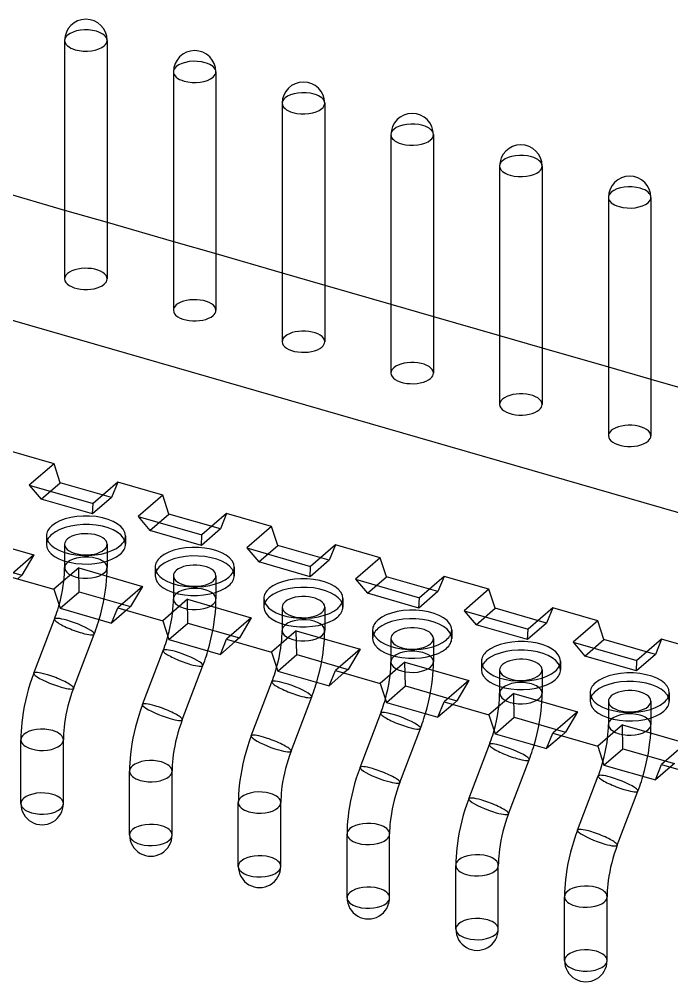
# Model space of a CAD drawing. Header units: millimetres. Extents: x -12.8 to 12.8, y -6.1 to 8.7.
# Drawn here: x -6.72 to -0.12, y -2.59 to 7.14 of the extents above; entities that cross this region are included whole.
import ezdxf

# ---------------------------------------------------------------- set-up
doc = ezdxf.new("R2010")
doc.units = ezdxf.units.MM
doc.layers.add('MAIN-1', color=7, linetype='Continuous')
doc.layers.add('MAIN-2', color=7, linetype='Continuous')

msp = doc.modelspace()

# ---------------------------------------------------------------- linework, layer by layer
at = {"layer": 'MAIN-1'}
for p, q in [((-6.2642, 6.9294), (-6.2642, 4.5175)), ((-5.8342, 6.9294), (-5.8342, 4.5175)), ((-5.1643, 6.6119), (-5.1643, 4.2)), ((-4.7343, 6.6119), (-4.7343, 4.2)), ((-4.0645, 6.2944), (-4.0645, 3.8825)), ((-3.6345, 6.2944), (-3.6345, 3.8825)), ((-2.9646, 5.9769), (-2.9646, 3.565)), ((-2.5346, 5.9769), (-2.5346, 3.565)), ((11.7259, -1.2488), (-12.8259, 5.8387)), ((-1.8648, 5.6594), (-1.8648, 3.2475)), ((-1.4348, 5.6594), (-1.4348, 3.2475)), ((-6.934, 5.4081), (-6.2642, 5.2147)), ((-0.7649, 5.3419), (-0.7649, 2.93)), ((-0.3349, 5.3419), (-0.3349, 2.93)), ((-5.8342, 5.0906), (-5.1643, 4.8972)), ((-4.7343, 4.7731), (-4.0645, 4.5797)), ((-3.6345, 4.4556), (-2.9646, 4.2622)), ((-2.5346, 4.1381), (-1.8648, 3.9447)), ((-1.4348, 3.8206), (-0.7649, 3.6272)), ((-0.3349, 3.5031), (0.3349, 3.3097)), ((-6.8263, 1.5087), (-6.3721, 1.3776)), ((-6.3721, 1.3776), (-6.3091, 1.1862)), ((-6.3423, 1.1474), (-6.3346, 1.1715)), ((-6.3346, 1.1715), (-6.3272, 1.1957)), ((-6.3272, 1.1957), (-6.3202, 1.22)), ((-6.3091, 1.1862), (-5.7895, 1.0362)), ((-5.7895, 1.0362), (-5.7264, 1.1912)), ((-5.7264, 1.1912), (-5.2723, 1.0601)), ((-6.5762, 0.529), (-6.3674, 1.0767)), ((-6.3674, 1.0767), (-6.3587, 1.1)), ((-6.3587, 1.1), (-6.3503, 1.1236)), ((-6.3503, 1.1236), (-6.3423, 1.1474)), ((-5.9229, 1.0473), (-5.9152, 1.0725)), ((-5.6395, 1.1661), (-5.7895, 1.0362)), ((-5.9476, 0.9725), (-5.9391, 0.9973)), ((-5.9391, 0.9973), (-5.9308, 1.0222)), ((-5.9308, 1.0222), (-5.9229, 1.0473)), ((-5.2723, 1.0601), (-5.2092, 0.8687)), ((-6.1744, 0.3758), (-5.9656, 0.9236)), ((-5.9656, 0.9236), (-5.9565, 0.9479)), ((-5.9565, 0.9479), (-5.9476, 0.9725)), ((-5.2347, 0.854), (-5.2274, 0.8782)), ((-5.2274, 0.8782), (-5.2204, 0.9025)), ((-5.2675, 0.7592), (-5.2588, 0.7825)), ((-5.2588, 0.7825), (-5.2505, 0.8061)), ((-5.2505, 0.8061), (-5.2424, 0.8299)), ((-5.2424, 0.8299), (-5.2347, 0.854)), ((-5.2092, 0.8687), (-4.6896, 0.7187)), ((-4.6896, 0.7187), (-4.6266, 0.8737)), ((-4.5396, 0.8486), (-4.6896, 0.7187)), ((-4.6266, 0.8737), (-4.1724, 0.7426)), ((-5.4763, 0.2115), (-5.2675, 0.7592)), ((-4.8392, 0.6798), (-4.831, 0.7047)), ((-4.831, 0.7047), (-4.823, 0.7298)), ((-4.823, 0.7298), (-4.8154, 0.755)), ((-4.1724, 0.7426), (-4.1094, 0.5512)), ((-5.0745, 0.0583), (-4.8657, 0.6061)), ((-4.8657, 0.6061), (-4.8566, 0.6304)), ((-4.8566, 0.6304), (-4.8478, 0.655)), ((-4.8478, 0.655), (-4.8392, 0.6798)), ((-4.1275, 0.5607), (-4.1205, 0.585)), ((-6.5762, 0.529), (-6.5962, 0.4741)), ((-4.159, 0.465), (-4.1506, 0.4886)), ((-4.1506, 0.4886), (-4.1426, 0.5124)), ((-4.1426, 0.5124), (-4.1349, 0.5365)), ((-4.1349, 0.5365), (-4.1275, 0.5607)), ((-4.1094, 0.5512), (-3.5897, 0.4012)), ((-3.5897, 0.4012), (-3.5267, 0.5562)), ((-3.4397, 0.5311), (-3.5897, 0.4012)), ((-3.5267, 0.5562), (-3.0726, 0.4251)), ((-6.6148, 0.4184), (-6.6318, 0.362)), ((-6.5962, 0.4741), (-6.6148, 0.4184)), ((-4.3765, -0.106), (-4.1677, 0.4417)), ((-4.1677, 0.4417), (-4.159, 0.465)), ((-3.7311, 0.3872), (-3.7232, 0.4123)), ((-3.7232, 0.4123), (-3.7155, 0.4375)), ((-3.0726, 0.4251), (-3.0095, 0.2337)), ((-6.6472, 0.3052), (-6.661, 0.2479)), ((-6.6318, 0.362), (-6.6472, 0.3052)), ((-6.1902, 0.3325), (-6.2049, 0.2883)), ((-6.1744, 0.3758), (-6.1902, 0.3325)), ((-3.7659, 0.2886), (-3.7568, 0.3129)), ((-3.7568, 0.3129), (-3.7479, 0.3375)), ((-3.7479, 0.3375), (-3.7394, 0.3623)), ((-3.7394, 0.3623), (-3.7311, 0.3872)), ((-6.661, 0.2479), (-6.6731, 0.1907)), ((-6.2307, 0.1983), (-6.2417, 0.153)), ((-6.2184, 0.2435), (-6.2307, 0.1983)), ((-6.2049, 0.2883), (-6.2184, 0.2435)), ((-5.4763, 0.2115), (-5.4964, 0.1566)), ((-3.9747, -0.2592), (-3.7659, 0.2886)), ((-3.0508, 0.1711), (-3.0427, 0.1949)), ((-3.0427, 0.1949), (-3.035, 0.219)), ((-3.035, 0.219), (-3.0277, 0.2432)), ((-3.0277, 0.2432), (-3.0207, 0.2675)), ((-3.0095, 0.2337), (-2.4899, 0.0837)), ((-2.4899, 0.0837), (-2.4269, 0.2387)), ((-2.3399, 0.2136), (-2.4899, 0.0837)), ((-2.4269, 0.2387), (-1.9727, 0.1076)), ((-6.6835, 0.1336), (-6.692, 0.077)), ((-6.6731, 0.1907), (-6.6835, 0.1336)), ((-6.2512, 0.1078), (-6.2593, 0.0632)), ((-6.2417, 0.153), (-6.2512, 0.1078)), ((-5.5149, 0.1009), (-5.5319, 0.0445)), ((-5.4964, 0.1566), (-5.5149, 0.1009)), ((-3.2766, -0.4235), (-3.0678, 0.1242)), ((-3.0678, 0.1242), (-3.0591, 0.1475)), ((-3.0591, 0.1475), (-3.0508, 0.1711)), ((-2.6233, 0.0948), (-2.6157, 0.12)), ((-1.9727, 0.1076), (-1.9097, -0.0838)), ((-6.6979, 0.029), (-6.7021, -0.0155)), ((-6.692, 0.077), (-6.6979, 0.029)), ((-6.2659, 0.0194), (-6.2704, -0.0173)), ((-6.2593, 0.0632), (-6.2659, 0.0194)), ((-5.5319, 0.0445), (-5.5474, -0.0123)), ((-5.0903, 0.015), (-5.1051, -0.0292)), ((-5.0745, 0.0583), (-5.0903, 0.015)), ((-2.6569, -0.0046), (-2.6481, 0.02)), ((-2.6481, 0.02), (-2.6395, 0.0448)), ((-2.6395, 0.0448), (-2.6313, 0.0697)), ((-2.6313, 0.0697), (-2.6233, 0.0948)), ((-6.7052, -0.0594), (-6.707, -0.1025)), ((-6.7021, -0.0155), (-6.7052, -0.0594)), ((-6.2758, -0.0834), (-6.2772, -0.1147)), ((-6.2736, -0.0509), (-6.2758, -0.0834)), ((-6.2704, -0.0173), (-6.2736, -0.0509)), ((-5.5612, -0.0696), (-5.5733, -0.1268)), ((-5.5474, -0.0123), (-5.5612, -0.0696)), ((-5.1186, -0.074), (-5.1309, -0.1192)), ((-5.1051, -0.0292), (-5.1186, -0.074)), ((-2.8748, -0.5767), (-2.666, -0.0289)), ((-2.666, -0.0289), (-2.6569, -0.0046)), ((-1.9352, -0.0985), (-1.9278, -0.0743)), ((-1.9278, -0.0743), (-1.9208, -0.05)), ((-1.9097, -0.0838), (-1.39, -0.2338)), ((-1.39, -0.2338), (-1.327, -0.0788)), ((-1.327, -0.0788), (-0.8728, -0.2099)), ((-6.707, -0.1025), (-6.7076, -0.1447)), ((-6.7076, -0.7899), (-6.7076, -0.1447)), ((-6.2772, -0.1147), (-6.2776, -0.1447)), ((-6.2776, -0.7899), (-6.2776, -0.1447)), ((-5.5836, -0.1839), (-5.5922, -0.2405)), ((-5.5733, -0.1268), (-5.5836, -0.1839)), ((-5.1418, -0.1645), (-5.1513, -0.2097)), ((-5.1309, -0.1192), (-5.1418, -0.1645)), ((-4.3965, -0.1609), (-4.4151, -0.2166)), ((-4.3765, -0.106), (-4.3965, -0.1609)), ((-2.1768, -0.741), (-1.968, -0.1933)), ((-1.968, -0.1933), (-1.9593, -0.17)), ((-1.9593, -0.17), (-1.9509, -0.1464)), ((-1.9509, -0.1464), (-1.9429, -0.1226)), ((-1.9429, -0.1226), (-1.9352, -0.0985)), ((-1.24, -0.1039), (-1.39, -0.2338)), ((-5.598, -0.2885), (-5.6023, -0.333)), ((-5.5922, -0.2405), (-5.598, -0.2885)), ((-5.1594, -0.2543), (-5.166, -0.2981)), ((-5.1513, -0.2097), (-5.1594, -0.2543)), ((-4.4321, -0.273), (-4.4475, -0.3298)), ((-4.4151, -0.2166), (-4.4321, -0.273)), ((-3.9747, -0.2592), (-3.9905, -0.3025)), ((-1.5482, -0.2975), (-1.5397, -0.2727)), ((-1.5397, -0.2727), (-1.5314, -0.2478)), ((-1.5314, -0.2478), (-1.5235, -0.2227)), ((-1.5235, -0.2227), (-1.5158, -0.1975)), ((-0.8728, -0.2099), (-0.8098, -0.4013)), ((-5.6053, -0.3769), (-5.6071, -0.42)), ((-5.6023, -0.333), (-5.6053, -0.3769)), ((-5.1737, -0.3684), (-5.176, -0.4009)), ((-5.1705, -0.3348), (-5.1737, -0.3684)), ((-5.166, -0.2981), (-5.1705, -0.3348)), ((-4.4613, -0.3871), (-4.4734, -0.4443)), ((-4.4475, -0.3298), (-4.4613, -0.3871)), ((-4.0052, -0.3467), (-4.0187, -0.3915)), ((-3.9905, -0.3025), (-4.0052, -0.3467)), ((-1.775, -0.8942), (-1.5662, -0.3464)), ((-1.5662, -0.3464), (-1.5571, -0.3221)), ((-1.5571, -0.3221), (-1.5482, -0.2975)), ((-0.828, -0.3918), (-0.821, -0.3675)), ((-5.6071, -0.42), (-5.6077, -0.4622)), ((-5.6077, -1.1074), (-5.6077, -0.4622)), ((-5.1773, -0.4322), (-5.1777, -0.4622)), ((-5.1777, -1.1074), (-5.1777, -0.4622)), ((-5.176, -0.4009), (-5.1773, -0.4322)), ((-4.4734, -0.4443), (-4.4838, -0.5014)), ((-4.042, -0.482), (-4.0515, -0.5272)), ((-4.031, -0.4367), (-4.042, -0.482)), ((-4.0187, -0.3915), (-4.031, -0.4367)), ((-3.2967, -0.4784), (-3.3152, -0.5341)), ((-3.2766, -0.4235), (-3.2967, -0.4784)), ((-0.8594, -0.4875), (-0.8511, -0.4639)), ((-0.8511, -0.4639), (-0.843, -0.4401)), ((-0.843, -0.4401), (-0.8353, -0.416)), ((-0.8353, -0.416), (-0.828, -0.3918)), ((-0.8098, -0.4013), (-0.2902, -0.5513)), ((-0.2902, -0.5513), (-0.2272, -0.3963)), ((-0.1402, -0.4214), (-0.2902, -0.5513)), ((-0.2272, -0.3963), (0.227, -0.5274)), ((-4.4923, -0.558), (-4.4982, -0.606)), ((-4.4838, -0.5014), (-4.4923, -0.558)), ((-4.0596, -0.5718), (-4.0662, -0.6156)), ((-4.0515, -0.5272), (-4.0596, -0.5718)), ((-3.3152, -0.5341), (-3.3322, -0.5905)), ((-2.8748, -0.5767), (-2.8906, -0.62)), ((-1.0769, -1.0585), (-0.8681, -0.5108)), ((-0.8681, -0.5108), (-0.8594, -0.4875)), ((-0.4398, -0.5902), (-0.4316, -0.5653)), ((-0.4316, -0.5653), (-0.4236, -0.5402)), ((-0.4236, -0.5402), (-0.416, -0.515)), ((-4.5024, -0.6505), (-4.5055, -0.6944)), ((-4.4982, -0.606), (-4.5024, -0.6505)), ((-4.0707, -0.6523), (-4.0739, -0.6859)), ((-4.0662, -0.6156), (-4.0707, -0.6523)), ((-3.3477, -0.6473), (-3.3615, -0.7046)), ((-3.3322, -0.5905), (-3.3477, -0.6473)), ((-2.9054, -0.6642), (-2.9189, -0.709)), ((-2.8906, -0.62), (-2.9054, -0.6642)), ((-0.6751, -1.2117), (-0.4663, -0.6639)), ((-0.4663, -0.6639), (-0.4572, -0.6396)), ((-0.4572, -0.6396), (-0.4484, -0.615)), ((-0.4484, -0.615), (-0.4398, -0.5902)), ((-4.5073, -0.7375), (-4.5079, -0.7797)), ((-4.5055, -0.6944), (-4.5073, -0.7375)), ((-4.0775, -0.7497), (-4.0779, -0.7797)), ((-4.0761, -0.7184), (-4.0775, -0.7497)), ((-4.0739, -0.6859), (-4.0761, -0.7184)), ((-3.3736, -0.7618), (-3.3839, -0.8189)), ((-3.3615, -0.7046), (-3.3736, -0.7618)), ((-2.9311, -0.7542), (-2.9421, -0.7995)), ((-2.9189, -0.709), (-2.9311, -0.7542)), ((-2.1768, -0.741), (-2.1968, -0.7959)), ((-4.5079, -1.4249), (-4.5079, -0.7797)), ((-4.0779, -1.4249), (-4.0779, -0.7797)), ((-3.3925, -0.8755), (-3.3983, -0.9235)), ((-3.3839, -0.8189), (-3.3925, -0.8755)), ((-2.9516, -0.8447), (-2.9597, -0.8893)), ((-2.9421, -0.7995), (-2.9516, -0.8447)), ((-2.2154, -0.8516), (-2.2324, -0.908)), ((-2.1968, -0.7959), (-2.2154, -0.8516)), ((-3.4026, -0.968), (-3.4056, -1.0119)), ((-3.3983, -0.9235), (-3.4026, -0.968)), ((-2.9708, -0.9698), (-2.974, -1.0034)), ((-2.9663, -0.9331), (-2.9708, -0.9698)), ((-2.9597, -0.8893), (-2.9663, -0.9331)), ((-2.2478, -0.9648), (-2.2616, -1.0221)), ((-2.2324, -0.908), (-2.2478, -0.9648)), ((-1.7908, -0.9375), (-1.8055, -0.9817)), ((-1.775, -0.8942), (-1.7908, -0.9375)), ((-3.4074, -1.055), (-3.408, -1.0972)), ((-3.4056, -1.0119), (-3.4074, -1.055)), ((-2.9776, -1.0672), (-2.978, -1.0972)), ((-2.9763, -1.0359), (-2.9776, -1.0672)), ((-2.974, -1.0034), (-2.9763, -1.0359)), ((-2.2616, -1.0221), (-2.2737, -1.0793)), ((-1.819, -1.0265), (-1.8313, -1.0717)), ((-1.8055, -0.9817), (-1.819, -1.0265)), ((-1.0769, -1.0585), (-1.0969, -1.1134)), ((-3.408, -1.7424), (-3.408, -1.0972)), ((-2.978, -1.7424), (-2.978, -1.0972)), ((-2.2841, -1.1364), (-2.2926, -1.193)), ((-2.2737, -1.0793), (-2.2841, -1.1364)), ((-1.8518, -1.1622), (-1.8599, -1.2068)), ((-1.8422, -1.117), (-1.8518, -1.1622)), ((-1.8313, -1.0717), (-1.8422, -1.117)), ((-1.0969, -1.1134), (-1.1155, -1.1691)), ((-2.2985, -1.241), (-2.3027, -1.2855)), ((-2.2926, -1.193), (-2.2985, -1.241)), ((-1.8665, -1.2506), (-1.871, -1.2873)), ((-1.8599, -1.2068), (-1.8665, -1.2506)), ((-1.1325, -1.2255), (-1.148, -1.2823)), ((-1.1155, -1.1691), (-1.1325, -1.2255)), ((-0.6909, -1.255), (-0.7056, -1.2992)), ((-0.6751, -1.2117), (-0.6909, -1.255)), ((-2.3057, -1.3294), (-2.3076, -1.3725)), ((-2.3027, -1.2855), (-2.3057, -1.3294)), ((-1.8764, -1.3534), (-1.8777, -1.3847)), ((-1.8742, -1.3209), (-1.8764, -1.3534)), ((-1.871, -1.2873), (-1.8742, -1.3209)), ((-1.1618, -1.3396), (-1.1739, -1.3968)), ((-1.148, -1.2823), (-1.1618, -1.3396)), ((-0.7192, -1.344), (-0.7314, -1.3892)), ((-0.7056, -1.2992), (-0.7192, -1.344)), ((-2.3076, -1.3725), (-2.3082, -1.4147)), ((-2.3082, -2.0599), (-2.3082, -1.4147)), ((-1.8777, -1.3847), (-1.8782, -1.4147)), ((-1.8782, -2.0599), (-1.8782, -1.4147)), ((-1.1842, -1.4539), (-1.1928, -1.5105)), ((-1.1739, -1.3968), (-1.1842, -1.4539)), ((-0.7424, -1.4345), (-0.7519, -1.4797)), ((-0.7314, -1.3892), (-0.7424, -1.4345)), ((-1.1928, -1.5105), (-1.1986, -1.5585)), ((-0.76, -1.5243), (-0.7666, -1.5681)), ((-0.7519, -1.4797), (-0.76, -1.5243)), ((-1.2059, -1.6469), (-1.2077, -1.69)), ((-1.2029, -1.603), (-1.2059, -1.6469)), ((-1.1986, -1.5585), (-1.2029, -1.603)), ((-0.7743, -1.6384), (-0.7766, -1.6709)), ((-0.7711, -1.6048), (-0.7743, -1.6384)), ((-0.7666, -1.5681), (-0.7711, -1.6048)), ((-1.2077, -1.69), (-1.2083, -1.7322)), ((-1.2083, -2.3774), (-1.2083, -1.7322)), ((-0.7779, -1.7022), (-0.7783, -1.7322)), ((-0.7783, -2.3774), (-0.7783, -1.7322)), ((-0.7766, -1.6709), (-0.7779, -1.7022))]:
    msp.add_line(p, q, dxfattribs=at)
for centre, start, end in [((-6.0492, 6.9294), 0.00109, 180.00078), ((-4.9493, 6.6119), 0.00109, 180.00078), ((-3.8495, 6.2944), 0.00109, 180.00078), ((-2.7496, 5.9769), 0.0008, 180.00078), ((-1.6498, 5.6594), 0.00109, 180.00078), ((-0.5499, 5.3419), 0.0008, 180.00078), ((-6.4926, -0.7899), 180.00078, 0.0008), ((-5.3927, -1.1074), 180.00078, 0.0008), ((-4.2929, -1.4249), 180.00078, 0.0008), ((-3.193, -1.7424), 180.00078, 0.0008), ((-2.0932, -2.0599), 180.00078, 0.0008), ((-0.9933, -2.3774), 180.00078, 0.0008)]:
    msp.add_arc(centre, 0.215, start, end, dxfattribs=at)
for centre, major_axis, ratio, start_param, end_param in [((-6.0492, 6.9294), (0.215, 0), 0.5, -3.141561, -2.094395), ((-6.0492, 6.9294), (0.215, 0), 0.5, -0.523599, 0.000031), ((-6.0492, 6.9294), (0.215, 0), 0.5, -2.094395, -0.523599), ((-4.9493, 6.6119), (0.215, 0), 0.5, -3.141561, -2.094395), ((-4.9493, 6.6119), (0.215, 0), 0.5, -2.094395, -0.523599), ((-4.9493, 6.6119), (0.215, 0), 0.5, -0.523599, 0.000031), ((-3.8495, 6.2944), (0.215, 0), 0.5, -3.141561, -2.094395), ((-3.8495, 6.2944), (0.215, 0), 0.5, -2.094395, -0.523599), ((-3.8495, 6.2944), (0.215, 0), 0.5, -0.523599, 0.000031), ((-2.7496, 5.9769), (0.215, 0), 0.5, -3.141561, -2.094395), ((-2.7496, 5.9769), (0.215, 0), 0.5, -0.523599, 0.000031), ((-2.7496, 5.9769), (0.215, 0), 0.5, -2.094395, -0.523599), ((-1.6498, 5.6594), (0.215, 0), 0.5, -3.141561, -2.094395), ((-1.6498, 5.6594), (0.215, 0), 0.5, -0.523599, 0.000031), ((-1.6498, 5.6594), (0.215, 0), 0.5, -2.094395, -0.523599), ((-0.5499, 5.3419), (0.215, 0), 0.5, -3.141561, -2.094395), ((-0.5499, 5.3419), (0.215, 0), 0.5, -2.094395, -0.523599), ((-0.5499, 5.3419), (0.215, 0), 0.5, -0.523599, 0.000031), ((-6.0492, 4.5175), (-0.215, 0), 0.5, -0.000039, 2.617994), ((-6.0492, 4.5175), (-0.215, 0), 0.5, 2.617994, 3.141553), ((-4.9493, 4.2), (-0.215, 0), 0.5, -0.000039, 2.617994), ((-4.9493, 4.2), (-0.215, 0), 0.5, 2.617994, 3.141553), ((-3.8495, 3.8825), (-0.215, 0), 0.5, -0.000039, 2.617994), ((-3.8495, 3.8825), (-0.215, 0), 0.5, 2.617994, 3.141553), ((-2.7496, 3.565), (-0.215, 0), 0.5, -0.000039, 2.617994), ((-2.7496, 3.565), (-0.215, 0), 0.5, 2.617994, 3.141553), ((-1.6498, 3.2475), (-0.215, 0), 0.5, -0.000039, 2.617994), ((-1.6498, 3.2475), (-0.215, 0), 0.5, 2.617994, 3.141553), ((-0.5499, 2.93), (-0.215, 0), 0.5, -0.000039, 2.617994), ((-0.5499, 2.93), (-0.215, 0), 0.5, 2.617994, 3.141553), ((-6.1665, 1.0001), (0.2009, -0.0766), 0.170429, 2.025773, 3.141561), ((-6.1665, 1.0001), (0.2009, -0.0766), 0.170429, 0.454977, 2.025773), ((-6.1665, 1.0001), (0.2009, -0.0766), 0.170429, -0.000032, 0.454977), ((-5.0666, 0.6826), (0.2009, -0.0766), 0.170429, 2.025773, 3.141561), ((-5.0666, 0.6826), (0.2009, -0.0766), 0.170429, 0.454977, 2.025773), ((-5.0666, 0.6826), (0.2009, -0.0766), 0.170429, -0.000032, 0.454977), ((-6.3753, 0.4524), (-0.2009, 0.0766), 0.170429, -1.115819, 0.00004), ((-6.3753, 0.4524), (-0.2009, 0.0766), 0.170429, -2.686616, -1.115819), ((-6.3753, 0.4524), (-0.2009, 0.0766), 0.170429, -3.141553, -2.686616), ((-3.9668, 0.3651), (0.2009, -0.0766), 0.170429, 2.025773, 3.141561), ((-3.9668, 0.3651), (0.2009, -0.0766), 0.170429, 0.454977, 2.025773), ((-3.9668, 0.3651), (0.2009, -0.0766), 0.170429, -0.000032, 0.454977), ((-5.2754, 0.1349), (-0.2009, 0.0766), 0.170429, -1.115819, 0.00004), ((-5.2754, 0.1349), (-0.2009, 0.0766), 0.170429, -2.686616, -1.115819), ((-2.8669, 0.0476), (0.2009, -0.0766), 0.170429, 2.025773, 3.141561), ((-2.8669, 0.0476), (0.2009, -0.0766), 0.170429, 0.454977, 2.025773), ((-5.2754, 0.1349), (-0.2009, 0.0766), 0.170429, -3.141553, -2.686616), ((-4.1756, -0.1826), (-0.2009, 0.0766), 0.170429, -1.115819, 0.00004), ((-2.8669, 0.0476), (0.2009, -0.0766), 0.170429, -0.000032, 0.454977), ((-6.4926, -0.1447), (0.215, 0), 0.5, -3.141561, -2.094395), ((-6.4926, -0.1447), (0.215, 0), 0.5, -0.523599, 0.000031), ((-4.1756, -0.1826), (-0.2009, 0.0766), 0.170429, -2.686616, -1.115819), ((-1.7671, -0.2699), (0.2009, -0.0766), 0.170429, 2.025773, 3.141561), ((-6.4926, -0.1447), (0.215, 0), 0.5, -2.094395, -0.523599), ((-4.1756, -0.1826), (-0.2009, 0.0766), 0.170429, -3.141553, -2.686616), ((-1.7671, -0.2699), (0.2009, -0.0766), 0.170429, 0.454977, 2.025773), ((-1.7671, -0.2699), (0.2009, -0.0766), 0.170429, -0.000032, 0.454977), ((-5.3927, -0.4622), (0.215, 0), 0.5, -3.141561, -2.094395), ((-5.3927, -0.4622), (0.215, 0), 0.5, -0.523599, 0.000031), ((-3.0757, -0.5001), (-0.2009, 0.0766), 0.170429, -1.115819, 0.00004), ((-3.0757, -0.5001), (-0.2009, 0.0766), 0.170429, -2.686616, -1.115819), ((-5.3927, -0.4622), (0.215, 0), 0.5, -2.094395, -0.523599), ((-3.0757, -0.5001), (-0.2009, 0.0766), 0.170429, -3.141553, -2.686616), ((-0.6672, -0.5874), (0.2009, -0.0766), 0.170429, 2.025773, 3.141561), ((-0.6672, -0.5874), (0.2009, -0.0766), 0.170429, 0.454977, 2.025773), ((-0.6672, -0.5874), (0.2009, -0.0766), 0.170429, -0.000032, 0.454977), ((-1.9759, -0.8176), (-0.2009, 0.0766), 0.170429, -1.115819, 0.00004), ((-1.9759, -0.8176), (-0.2009, 0.0766), 0.170429, -2.686616, -1.115819), ((-6.4926, -0.7899), (-0.215, 0), 0.5, -0.000039, 1.047198), ((-6.4926, -0.7899), (-0.215, 0), 0.5, 1.047198, 2.617994), ((-6.4926, -0.7899), (-0.215, 0), 0.5, 2.617994, 3.141553), ((-4.2929, -0.7797), (0.215, 0), 0.5, -3.141561, -2.094395), ((-4.2929, -0.7797), (0.215, 0), 0.5, -2.094395, -0.523599), ((-4.2929, -0.7797), (0.215, 0), 0.5, -0.523599, 0.000031), ((-1.9759, -0.8176), (-0.2009, 0.0766), 0.170429, -3.141553, -2.686616), ((-0.876, -1.1351), (-0.2009, 0.0766), 0.170429, -1.115819, 0.00004), ((-0.876, -1.1351), (-0.2009, 0.0766), 0.170429, -2.686616, -1.115819), ((-5.3927, -1.1074), (-0.215, 0), 0.5, -0.000039, 1.047198), ((-5.3927, -1.1074), (-0.215, 0), 0.5, 1.047198, 2.617994), ((-5.3927, -1.1074), (-0.215, 0), 0.5, 2.617994, 3.141553), ((-3.193, -1.0972), (0.215, 0), 0.5, -3.141561, -2.094395), ((-3.193, -1.0972), (0.215, 0), 0.5, -2.094395, -0.523599), ((-3.193, -1.0972), (0.215, 0), 0.5, -0.523599, 0.000031), ((-0.876, -1.1351), (-0.2009, 0.0766), 0.170429, -3.141553, -2.686616), ((-4.2929, -1.4249), (-0.215, 0), 0.5, -0.000039, 1.047198), ((-4.2929, -1.4249), (-0.215, 0), 0.5, 2.617994, 3.141553), ((-2.0932, -1.4147), (0.215, 0), 0.5, -3.141561, -2.094395), ((-2.0932, -1.4147), (0.215, 0), 0.5, -0.523599, 0.000031), ((-4.2929, -1.4249), (-0.215, 0), 0.5, 1.047198, 2.617994), ((-2.0932, -1.4147), (0.215, 0), 0.5, -2.094395, -0.523599), ((-3.193, -1.7424), (-0.215, 0), 0.5, -0.000039, 1.047198), ((-3.193, -1.7424), (-0.215, 0), 0.5, 2.617994, 3.141553), ((-0.9933, -1.7322), (0.215, 0), 0.5, -3.141561, -2.094395), ((-0.9933, -1.7322), (0.215, 0), 0.5, -0.523599, 0.000031), ((-3.193, -1.7424), (-0.215, 0), 0.5, 1.047198, 2.617994), ((-0.9933, -1.7322), (0.215, 0), 0.5, -2.094395, -0.523599), ((-2.0932, -2.0599), (-0.215, 0), 0.5, -0.000039, 1.047198), ((-2.0932, -2.0599), (-0.215, 0), 0.5, 1.047198, 2.617994), ((-2.0932, -2.0599), (-0.215, 0), 0.5, 2.617994, 3.141553), ((-0.9933, -2.3774), (-0.215, 0), 0.5, -0.000039, 1.047198), ((-0.9933, -2.3774), (-0.215, 0), 0.5, 1.047198, 2.617994), ((-0.9933, -2.3774), (-0.215, 0), 0.5, 2.617994, 3.141553)]:
    msp.add_ellipse(centre, major_axis=major_axis, ratio=ratio, start_param=start_param, end_param=end_param, dxfattribs=at)
at = {"layer": 'MAIN-2'}
for p, q in [((-6.2642, 5.2147), (-5.8342, 5.0906)), ((-5.1643, 4.8972), (-4.7343, 4.7731)), ((-4.0645, 4.5797), (-3.6345, 4.4556)), ((-2.9646, 4.2622), (-2.5346, 4.1381)), ((-1.8648, 3.9447), (-1.4348, 3.8206)), ((-0.7649, 3.6272), (-0.3349, 3.5031)), ((-6.372, 2.6477), (-6.8261, 2.7788)), ((-6.372, 2.6477), (-6.622, 2.4312)), ((-6.3089, 2.4563), (-6.372, 2.6477)), ((-6.5012, 2.2898), (-6.3089, 2.4563)), ((-5.7893, 2.3063), (-6.3089, 2.4563)), ((-5.7263, 2.4613), (-5.9763, 2.2448)), ((-5.7263, 2.4613), (-5.7893, 2.3063)), ((-5.2721, 2.3302), (-5.7263, 2.4613)), ((-6.622, 2.4312), (-5.9763, 2.2448)), ((-6.622, 2.4312), (-6.5012, 2.2898)), ((-5.9816, 2.1398), (-6.5012, 2.2898)), ((-5.7893, 2.3063), (-5.9816, 2.1398)), ((-5.9816, 2.1398), (-5.9763, 2.2448)), ((-5.2721, 2.3302), (-5.5221, 2.1137)), ((-5.2091, 2.1388), (-5.2721, 2.3302)), ((-4.6264, 2.1438), (-4.8764, 1.9273)), ((-4.6264, 2.1438), (-4.6895, 1.9888)), ((-4.1723, 2.0127), (-4.6264, 2.1438)), ((-5.5221, 2.1137), (-4.8764, 1.9273)), ((-5.5221, 2.1137), (-5.4013, 1.9723)), ((-5.4013, 1.9723), (-5.2091, 2.1388)), ((-4.6895, 1.9888), (-5.2091, 2.1388)), ((-4.8817, 1.8223), (-5.4013, 1.9723)), ((-4.6895, 1.9888), (-4.8817, 1.8223)), ((-4.1723, 2.0127), (-4.4223, 1.7962)), ((-4.1092, 1.8213), (-4.1723, 2.0127)), ((-7.222, 1.9116), (-6.5763, 1.7252)), ((-6.4492, 1.9195), (-6.4492, 1.8329)), ((-5.6492, 1.9194), (-5.6492, 1.8328)), ((-4.8817, 1.8223), (-4.8764, 1.9273)), ((-6.2642, 1.8329), (-6.2642, 1.5972)), ((-5.8342, 1.8328), (-5.8342, 1.5972)), ((-4.4223, 1.7962), (-3.7766, 1.6098)), ((-4.4223, 1.7962), (-4.3015, 1.6548)), ((-4.3015, 1.6548), (-4.1092, 1.8213)), ((-3.5896, 1.6713), (-4.1092, 1.8213)), ((-3.5266, 1.8263), (-3.7766, 1.6098)), ((-3.5266, 1.8263), (-3.5896, 1.6713)), ((-3.0724, 1.6952), (-3.5266, 1.8263)), ((-7.2167, 1.6702), (-6.697, 1.5202)), ((-6.5763, 1.7252), (-6.8263, 1.5087)), ((-6.5763, 1.7252), (-6.697, 1.5202)), ((-3.5896, 1.6713), (-3.7819, 1.5048)), ((-3.0724, 1.6952), (-3.3224, 1.4787)), ((-3.0094, 1.5038), (-3.0724, 1.6952)), ((-6.1221, 1.5941), (-6.3721, 1.3776)), ((-6.2663, 1.5305), (-6.2647, 1.5647)), ((-6.2647, 1.5647), (-6.2642, 1.5972)), ((-6.1221, 1.5941), (-5.4764, 1.4077)), ((-6.1168, 1.3527), (-6.1221, 1.5941)), ((-5.8348, 1.5536), (-5.8342, 1.5972)), ((-5.3493, 1.602), (-5.3493, 1.5154)), ((-4.5493, 1.6019), (-4.5493, 1.5153)), ((-3.7819, 1.5048), (-4.3015, 1.6548)), ((-3.7819, 1.5048), (-3.7766, 1.6098)), ((-6.697, 1.5202), (-6.7393, 1.4836)), ((-6.2728, 1.458), (-6.2689, 1.4951)), ((-6.2689, 1.4951), (-6.2663, 1.5305)), ((-5.8445, 1.4177), (-5.84, 1.4638)), ((-5.84, 1.4638), (-5.8368, 1.5091)), ((-5.8368, 1.5091), (-5.8348, 1.5536)), ((-5.1643, 1.5154), (-5.1643, 1.2797)), ((-4.7343, 1.5153), (-4.7343, 1.2797)), ((-3.3224, 1.4787), (-2.6767, 1.2923)), ((-3.3224, 1.4787), (-3.2016, 1.3373)), ((-3.2016, 1.3373), (-3.0094, 1.5038)), ((-2.4897, 1.3538), (-3.0094, 1.5038)), ((-2.4267, 1.5088), (-2.6767, 1.2923)), ((-2.4267, 1.5088), (-2.4897, 1.3538)), ((-1.9726, 1.3777), (-2.4267, 1.5088)), ((-6.296, 1.3182), (-6.2864, 1.3669)), ((-6.2864, 1.3669), (-6.2784, 1.4158)), ((-6.2784, 1.4158), (-6.2728, 1.458)), ((-5.8601, 1.308), (-5.8509, 1.3675)), ((-5.8509, 1.3675), (-5.8445, 1.4177)), ((-5.4764, 1.4077), (-5.7264, 1.1912)), ((-5.4764, 1.4077), (-5.5972, 1.2027)), ((-1.9726, 1.3777), (-2.2226, 1.1612)), ((-1.9095, 1.1863), (-1.9726, 1.3777)), ((-6.3202, 1.22), (-6.3073, 1.2691)), ((-6.3091, 1.1862), (-6.1168, 1.3527)), ((-6.3073, 1.2691), (-6.296, 1.3182)), ((-6.1168, 1.3527), (-5.5972, 1.2027)), ((-5.8712, 1.2491), (-5.8601, 1.308)), ((-5.0223, 1.2766), (-5.2723, 1.0601)), ((-5.1648, 1.2472), (-5.1643, 1.2797)), ((-5.0223, 1.2766), (-4.3766, 1.0902)), ((-5.017, 1.0352), (-5.0223, 1.2766)), ((-4.735, 1.2361), (-4.7343, 1.2797)), ((-4.2495, 1.2845), (-4.2495, 1.1979)), ((-3.4495, 1.2844), (-3.4495, 1.1978)), ((-2.682, 1.1873), (-3.2016, 1.3373)), ((-2.4897, 1.3538), (-2.682, 1.1873)), ((-2.682, 1.1873), (-2.6767, 1.2923)), ((-5.8988, 1.131), (-5.8841, 1.19)), ((-5.8841, 1.19), (-5.8712, 1.2491)), ((-5.5972, 1.2027), (-5.6395, 1.1661)), ((-5.1729, 1.1405), (-5.1691, 1.1776)), ((-5.1691, 1.1776), (-5.1664, 1.213)), ((-5.1664, 1.213), (-5.1648, 1.2472)), ((-4.7402, 1.1463), (-4.7369, 1.1916)), ((-4.7369, 1.1916), (-4.735, 1.2361)), ((-4.0645, 1.1979), (-4.0645, 0.9622)), ((-3.6345, 1.1978), (-3.6345, 0.9622)), ((-2.1018, 1.0198), (-1.9095, 1.1863)), ((-1.3899, 1.0363), (-1.9095, 1.1863)), ((-1.3269, 1.1913), (-1.5769, 0.9748)), ((-1.3269, 1.1913), (-1.3899, 1.0363)), ((-0.8727, 1.0602), (-1.3269, 1.1913)), ((-5.9152, 1.0725), (-5.8988, 1.131)), ((-5.1865, 1.0494), (-5.1785, 1.0983)), ((-5.1785, 1.0983), (-5.1729, 1.1405)), ((-4.751, 1.05), (-4.7447, 1.1002)), ((-4.7447, 1.1002), (-4.7402, 1.1463)), ((-4.3766, 1.0902), (-4.6266, 0.8737)), ((-4.3766, 1.0902), (-4.4973, 0.8852)), ((-2.2226, 1.1612), (-1.5769, 0.9748)), ((-2.2226, 1.1612), (-2.1018, 1.0198)), ((-5.2092, 0.8687), (-5.017, 1.0352)), ((-5.2075, 0.9516), (-5.1962, 1.0007)), ((-5.1962, 1.0007), (-5.1865, 1.0494)), ((-5.017, 1.0352), (-4.4973, 0.8852)), ((-4.7713, 0.9316), (-4.7603, 0.9905)), ((-4.7603, 0.9905), (-4.751, 1.05)), ((-1.5822, 0.8698), (-2.1018, 1.0198)), ((-1.3899, 1.0363), (-1.5822, 0.8698)), ((-1.5822, 0.8698), (-1.5769, 0.9748)), ((-0.8727, 1.0602), (-1.1227, 0.8437)), ((-0.8097, 0.8688), (-0.8727, 1.0602)), ((-5.2204, 0.9025), (-5.2075, 0.9516)), ((-4.7842, 0.8725), (-4.7713, 0.9316)), ((-4.4973, 0.8852), (-4.5396, 0.8486)), ((-3.9224, 0.9591), (-4.1724, 0.7426)), ((-4.0692, 0.8601), (-4.0666, 0.8955)), ((-4.0666, 0.8955), (-4.065, 0.9297)), ((-4.065, 0.9297), (-4.0645, 0.9622)), ((-3.9224, 0.9591), (-3.2767, 0.7727)), ((-3.9171, 0.7177), (-3.9224, 0.9591)), ((-3.6371, 0.8741), (-3.6351, 0.9186)), ((-3.6351, 0.9186), (-3.6345, 0.9622)), ((-3.1496, 0.967), (-3.1496, 0.8804)), ((-2.9646, 0.8804), (-2.9646, 0.6447)), ((-2.5346, 0.8803), (-2.5346, 0.6447)), ((-2.3496, 0.9669), (-2.3496, 0.8803)), ((-4.8154, 0.755), (-4.799, 0.8135)), ((-4.799, 0.8135), (-4.7842, 0.8725)), ((-4.0867, 0.7319), (-4.0787, 0.7808)), ((-4.0787, 0.7808), (-4.073, 0.823)), ((-4.073, 0.823), (-4.0692, 0.8601)), ((-3.6512, 0.7325), (-3.6448, 0.7827)), ((-3.6448, 0.7827), (-3.6403, 0.8288)), ((-3.6403, 0.8288), (-3.6371, 0.8741)), ((-1.1227, 0.8437), (-0.477, 0.6573)), ((-1.1227, 0.8437), (-1.0019, 0.7023)), ((-1.0019, 0.7023), (-0.8097, 0.8688)), ((-0.29, 0.7188), (-0.8097, 0.8688)), ((-0.227, 0.8738), (-0.477, 0.6573)), ((-0.227, 0.8738), (-0.29, 0.7188)), ((0.2272, 0.7427), (-0.227, 0.8738)), ((-4.1094, 0.5512), (-3.9171, 0.7177)), ((-4.1076, 0.6341), (-4.0963, 0.6832)), ((-4.0963, 0.6832), (-4.0867, 0.7319)), ((-3.9171, 0.7177), (-3.3975, 0.5677)), ((-3.6604, 0.673), (-3.6512, 0.7325)), ((-3.2767, 0.7727), (-3.5267, 0.5562)), ((-3.2767, 0.7727), (-3.3975, 0.5677)), ((-0.4823, 0.5523), (-1.0019, 0.7023)), ((-0.29, 0.7188), (-0.4823, 0.5523)), ((-4.1205, 0.585), (-4.1076, 0.6341)), ((-3.6844, 0.555), (-3.6715, 0.6141)), ((-3.6715, 0.6141), (-3.6604, 0.673)), ((-2.8226, 0.6416), (-3.0726, 0.4251)), ((-2.9667, 0.578), (-2.9651, 0.6122)), ((-2.9651, 0.6122), (-2.9646, 0.6447)), ((-2.8226, 0.6416), (-2.1769, 0.4552)), ((-2.8172, 0.4002), (-2.8226, 0.6416)), ((-2.5372, 0.5566), (-2.5353, 0.6011)), ((-2.5353, 0.6011), (-2.5346, 0.6447)), ((-2.0498, 0.6495), (-2.0498, 0.5629)), ((-1.2498, 0.6494), (-1.2498, 0.5628)), ((-0.4823, 0.5523), (-0.477, 0.6573)), ((-3.7155, 0.4375), (-3.6991, 0.496)), ((-3.6991, 0.496), (-3.6844, 0.555)), ((-3.3975, 0.5677), (-3.4397, 0.5311)), ((-2.9788, 0.4633), (-2.9732, 0.5055)), ((-2.9732, 0.5055), (-2.9694, 0.5426)), ((-2.9694, 0.5426), (-2.9667, 0.578)), ((-2.545, 0.4652), (-2.5405, 0.5113)), ((-2.5405, 0.5113), (-2.5372, 0.5566)), ((-1.8648, 0.5629), (-1.8648, 0.3272)), ((-1.4348, 0.5628), (-1.4348, 0.3272)), ((-3.0095, 0.2337), (-2.8172, 0.4002)), ((-2.9965, 0.3657), (-2.9868, 0.4144)), ((-2.9868, 0.4144), (-2.9788, 0.4633)), ((-2.8172, 0.4002), (-2.2976, 0.2502)), ((-2.5606, 0.3555), (-2.5513, 0.415)), ((-2.5513, 0.415), (-2.545, 0.4652)), ((-2.1769, 0.4552), (-2.4269, 0.2387)), ((-2.1769, 0.4552), (-2.2976, 0.2502)), ((-3.0207, 0.2675), (-3.0078, 0.3166)), ((-3.0078, 0.3166), (-2.9965, 0.3657)), ((-2.5845, 0.2375), (-2.5716, 0.2966)), ((-2.5716, 0.2966), (-2.5606, 0.3555)), ((-1.7227, 0.3241), (-1.9727, 0.1076)), ((-1.8669, 0.2605), (-1.8653, 0.2947)), ((-1.8653, 0.2947), (-1.8648, 0.3272)), ((-1.7227, 0.3241), (-1.077, 0.1377)), ((-1.7174, 0.0827), (-1.7227, 0.3241)), ((-1.4354, 0.2836), (-1.4348, 0.3272)), ((-0.9499, 0.332), (-0.9499, 0.2454)), ((-0.1499, 0.3319), (-0.1499, 0.2453)), ((-2.5993, 0.1785), (-2.5845, 0.2375)), ((-2.2976, 0.2502), (-2.3399, 0.2136)), ((-1.8733, 0.188), (-1.8695, 0.2251)), ((-1.8695, 0.2251), (-1.8669, 0.2605)), ((-1.4406, 0.1938), (-1.4374, 0.2391)), ((-1.4374, 0.2391), (-1.4354, 0.2836)), ((-0.7649, 0.2454), (-0.7649, 0.0097)), ((-0.3349, 0.2453), (-0.3349, 0.0097)), ((-2.6157, 0.12), (-2.5993, 0.1785)), ((-1.887, 0.0969), (-1.8789, 0.1458)), ((-1.8789, 0.1458), (-1.8733, 0.188)), ((-1.4607, 0.038), (-1.4515, 0.0975)), ((-1.4515, 0.0975), (-1.4451, 0.1477)), ((-1.4451, 0.1477), (-1.4406, 0.1938)), ((-1.077, 0.1377), (-1.327, -0.0788)), ((-1.077, 0.1377), (-1.1978, -0.0673)), ((-1.9097, -0.0838), (-1.7174, 0.0827)), ((-1.9079, -0.0009), (-1.8966, 0.0482)), ((-1.8966, 0.0482), (-1.887, 0.0969)), ((-1.7174, 0.0827), (-1.1978, -0.0673)), ((-1.4718, -0.0209), (-1.4607, 0.038)), ((-0.6228, 0.0066), (-0.8728, -0.2099)), ((-0.7654, -0.0228), (-0.7649, 0.0097)), ((-0.6228, 0.0066), (0.0228, -0.1798)), ((-0.6175, -0.2348), (-0.6228, 0.0066)), ((-0.3356, -0.0339), (-0.3349, 0.0097)), ((-1.9208, -0.05), (-1.9079, -0.0009)), ((-1.4994, -0.139), (-1.4847, -0.08)), ((-1.4847, -0.08), (-1.4718, -0.0209)), ((-1.1978, -0.0673), (-1.24, -0.1039)), ((-0.7735, -0.1295), (-0.7697, -0.0924)), ((-0.7697, -0.0924), (-0.767, -0.057)), ((-0.767, -0.057), (-0.7654, -0.0228)), ((-0.3408, -0.1237), (-0.3375, -0.0784)), ((-0.3375, -0.0784), (-0.3356, -0.0339)), ((-1.5158, -0.1975), (-1.4994, -0.139)), ((-0.7871, -0.2206), (-0.7791, -0.1717)), ((-0.7791, -0.1717), (-0.7735, -0.1295)), ((-0.3516, -0.22), (-0.3453, -0.1698)), ((-0.3453, -0.1698), (-0.3408, -0.1237)), ((0.0228, -0.1798), (-0.2272, -0.3963)), ((-0.8098, -0.4013), (-0.6175, -0.2348)), ((-0.8081, -0.3184), (-0.7968, -0.2693)), ((-0.7968, -0.2693), (-0.7871, -0.2206)), ((-0.6175, -0.2348), (-0.0979, -0.3848)), ((-0.3719, -0.3384), (-0.3609, -0.2795)), ((-0.3609, -0.2795), (-0.3516, -0.22)), ((-0.821, -0.3675), (-0.8081, -0.3184)), ((-0.3848, -0.3975), (-0.3719, -0.3384)), ((-0.0979, -0.3848), (-0.1402, -0.4214)), ((-0.416, -0.515), (-0.3996, -0.4565)), ((-0.3996, -0.4565), (-0.3848, -0.3975))]:
    msp.add_line(p, q, dxfattribs=at)
for centre, major_axis, ratio, start_param, end_param in [((-6.0492, 6.9294), (0.215, 0), 0.5, 1.047198, 2.617994), ((-6.0492, 6.9294), (0.215, 0), 0.5, 0.000031, 1.047198), ((-6.0492, 6.9294), (0.215, 0), 0.5, 2.617994, 3.141624), ((-4.9493, 6.6119), (0.215, 0), 0.5, 1.047198, 2.617994), ((-4.9493, 6.6119), (0.215, 0), 0.5, 2.617994, 3.141624), ((-4.9493, 6.6119), (0.215, 0), 0.5, 0.000031, 1.047198), ((-3.8495, 6.2944), (0.215, 0), 0.5, 2.617994, 3.141624), ((-3.8495, 6.2944), (0.215, 0), 0.5, 1.047198, 2.617994), ((-3.8495, 6.2944), (0.215, 0), 0.5, 0.000031, 1.047198), ((-2.7496, 5.9769), (0.215, 0), 0.5, 1.047198, 2.617994), ((-2.7496, 5.9769), (0.215, 0), 0.5, 0.000031, 1.047198), ((-2.7496, 5.9769), (0.215, 0), 0.5, 2.617994, 3.141624), ((-1.6498, 5.6594), (0.215, 0), 0.5, 1.047198, 2.617994), ((-1.6498, 5.6594), (0.215, 0), 0.5, 0.000031, 1.047198), ((-1.6498, 5.6594), (0.215, 0), 0.5, 2.617994, 3.141624), ((-0.5499, 5.3419), (0.215, 0), 0.5, 1.047198, 2.617994), ((-0.5499, 5.3419), (0.215, 0), 0.5, 2.617994, 3.141624), ((-0.5499, 5.3419), (0.215, 0), 0.5, 0.000031, 1.047198), ((-6.0492, 4.5175), (-0.215, 0), 0.5, 3.141553, 5.759587), ((-6.0492, 4.5175), (-0.215, 0), 0.5, -0.523599, -0.000039), ((-4.9493, 4.2), (-0.215, 0), 0.5, 3.141553, 5.759587), ((-4.9493, 4.2), (-0.215, 0), 0.5, -0.523599, -0.000039), ((-3.8495, 3.8825), (-0.215, 0), 0.5, 3.141553, 5.759587), ((-3.8495, 3.8825), (-0.215, 0), 0.5, -0.523599, -0.000039), ((-2.7496, 3.565), (-0.215, 0), 0.5, -0.523599, -0.000039), ((-2.7496, 3.565), (-0.215, 0), 0.5, 3.141553, 5.759587), ((-1.6498, 3.2475), (-0.215, 0), 0.5, 3.141553, 5.759587), ((-1.6498, 3.2475), (-0.215, 0), 0.5, -0.523599, -0.000039), ((-0.5499, 2.93), (-0.215, 0), 0.5, 3.141553, 5.759587), ((-0.5499, 2.93), (-0.215, 0), 0.5, -0.523599, -0.000039), ((-6.0492, 1.9195), (0.4, 0), 0.5, -0.000039, 2.617994), ((-6.0492, 1.8329), (0.4, 0), 0.5, -0.000039, 2.617994), ((-6.0492, 1.9195), (0.4, 0), 0.5, 2.617994, 3.141553), ((-6.0492, 1.8329), (0.215, 0), 0.5, -0.000039, 2.617994), ((-6.0492, 1.8329), (0.4, 0), 0.5, 2.617994, 3.141553), ((-6.0492, 1.9195), (0.4, 0), 0.5, 3.141553, 5.759587), ((-6.0492, 1.8329), (0.215, 0), 0.5, 2.617994, 3.141553), ((-6.0492, 1.9195), (0.4, 0), 0.5, -0.523599, -0.000039), ((-6.0492, 1.8329), (0.4, 0), 0.5, 3.141553, 5.759587), ((-6.0492, 1.8329), (0.215, 0), 0.5, 3.141553, 5.759587), ((-6.0492, 1.8329), (0.215, 0), 0.5, -0.523599, -0.000039), ((-6.0492, 1.8329), (0.4, 0), 0.5, -0.523599, -0.000039), ((-4.9493, 1.602), (0.4, 0), 0.5, -0.000039, 2.617994), ((-6.0492, 1.5972), (0.215, 0), 0.5, 1.047198, 2.617994), ((-6.0492, 1.5972), (0.215, 0), 0.5, -0.523599, 1.047198), ((-4.9493, 1.602), (0.4, 0), 0.5, 2.617994, 3.141553), ((-4.9493, 1.5154), (0.4, 0), 0.5, -0.000039, 2.617994), ((-6.0492, 1.5972), (0.215, 0), 0.5, 2.617994, 4.18879), ((-4.9493, 1.5154), (0.4, 0), 0.5, 2.617994, 3.141553), ((-4.9493, 1.602), (0.4, 0), 0.5, 3.141553, 5.759587), ((-4.9493, 1.5154), (0.215, 0), 0.5, 2.617994, 3.141553), ((-4.9493, 1.5154), (0.215, 0), 0.5, -0.000039, 2.617994), ((-4.9493, 1.602), (0.4, 0), 0.5, -0.523599, -0.000039), ((-6.0492, 1.5972), (0.215, 0), 0.5, -2.094395, -0.523599), ((-4.9493, 1.5154), (0.4, 0), 0.5, 3.141553, 5.759587), ((-4.9493, 1.5154), (0.215, 0), 0.5, 3.141553, 5.759587), ((-4.9493, 1.5154), (0.215, 0), 0.5, -0.523599, -0.000039), ((-4.9493, 1.5154), (0.4, 0), 0.5, -0.523599, -0.000039), ((-3.8495, 1.2845), (0.4, 0), 0.5, -0.000039, 2.617994), ((-4.9493, 1.2797), (0.215, 0), 0.5, 1.047198, 2.617994), ((-4.9493, 1.2797), (0.215, 0), 0.5, -0.523599, 1.047198), ((-3.8495, 1.2845), (0.4, 0), 0.5, 2.617994, 3.141553), ((-3.8495, 1.1979), (0.4, 0), 0.5, -0.000039, 2.617994), ((-4.9493, 1.2797), (0.215, 0), 0.5, 2.617994, 4.18879), ((-3.8495, 1.1979), (0.4, 0), 0.5, 2.617994, 3.141553), ((-3.8495, 1.2845), (0.4, 0), 0.5, 3.141553, 5.759587), ((-3.8495, 1.1979), (0.215, 0), 0.5, -0.000039, 2.617994), ((-3.8495, 1.2845), (0.4, 0), 0.5, -0.523599, -0.000039), ((-4.9493, 1.2797), (0.215, 0), 0.5, -2.094395, -0.523599), ((-3.8495, 1.1979), (0.4, 0), 0.5, 3.141553, 5.759587), ((-3.8495, 1.1979), (0.215, 0), 0.5, 2.617994, 3.141553), ((-3.8495, 1.1979), (0.215, 0), 0.5, 3.141553, 5.759587), ((-3.8495, 1.1979), (0.215, 0), 0.5, -0.523599, -0.000039), ((-3.8495, 1.1979), (0.4, 0), 0.5, -0.523599, -0.000039), ((-2.7496, 0.967), (0.4, 0), 0.5, -0.000039, 2.617994), ((-6.1665, 1.0001), (0.2009, -0.0766), 0.170429, 3.141561, 3.59657), ((-3.8495, 0.9622), (0.215, 0), 0.5, 1.047198, 2.617994), ((-2.7496, 0.8804), (0.4, 0), 0.5, -0.000039, 2.617994), ((-6.1665, 1.0001), (0.2009, -0.0766), 0.170429, -2.686616, -1.115819), ((-3.8495, 0.9622), (0.215, 0), 0.5, 2.617994, 4.18879), ((-3.8495, 0.9622), (0.215, 0), 0.5, -0.523599, 1.047198), ((-2.7496, 0.967), (0.4, 0), 0.5, 2.617994, 3.141553), ((-2.7496, 0.8804), (0.4, 0), 0.5, 2.617994, 3.141553), ((-2.7496, 0.8804), (0.215, 0), 0.5, -0.000039, 2.617994), ((-6.1665, 1.0001), (0.2009, -0.0766), 0.170429, -1.115819, -0.000032), ((-3.8495, 0.9622), (0.215, 0), 0.5, -2.094395, -0.523599), ((-2.7496, 0.967), (0.4, 0), 0.5, 3.141553, 5.759587), ((-2.7496, 0.8804), (0.4, 0), 0.5, 3.141553, 5.759587), ((-2.7496, 0.8804), (0.215, 0), 0.5, 2.617994, 3.141553), ((-2.7496, 0.8804), (0.215, 0), 0.5, 3.141553, 5.759587), ((-2.7496, 0.8804), (0.215, 0), 0.5, -0.523599, -0.000039), ((-2.7496, 0.967), (0.4, 0), 0.5, -0.523599, -0.000039), ((-2.7496, 0.8804), (0.4, 0), 0.5, -0.523599, -0.000039), ((-1.6498, 0.6495), (0.4, 0), 0.5, -0.000039, 2.617994), ((-1.6498, 0.5629), (0.4, 0), 0.5, -0.000039, 2.617994), ((-5.0666, 0.6826), (0.2009, -0.0766), 0.170429, 3.141561, 3.59657), ((-5.0666, 0.6826), (0.2009, -0.0766), 0.170429, -2.686616, -1.115819), ((-2.7496, 0.6447), (0.215, 0), 0.5, 2.617994, 4.18879), ((-2.7496, 0.6447), (0.215, 0), 0.5, 1.047198, 2.617994), ((-2.7496, 0.6447), (0.215, 0), 0.5, -0.523599, 1.047198), ((-1.6498, 0.6495), (0.4, 0), 0.5, 2.617994, 3.141553), ((-5.0666, 0.6826), (0.2009, -0.0766), 0.170429, -1.115819, -0.000032), ((-2.7496, 0.6447), (0.215, 0), 0.5, -2.094395, -0.523599), ((-1.6498, 0.5629), (0.4, 0), 0.5, 2.617994, 3.141553), ((-1.6498, 0.6495), (0.4, 0), 0.5, 3.141553, 5.759587), ((-1.6498, 0.5629), (0.215, 0), 0.5, 2.617994, 3.141553), ((-1.6498, 0.5629), (0.215, 0), 0.5, -0.000039, 2.617994), ((-1.6498, 0.6495), (0.4, 0), 0.5, -0.523599, -0.000039), ((-6.3753, 0.4524), (-0.2009, 0.0766), 0.170429, 0.00004, 0.454977), ((-6.3753, 0.4524), (-0.2009, 0.0766), 0.170429, 0.454977, 2.025773), ((-1.6498, 0.5629), (0.4, 0), 0.5, 3.141553, 5.759587), ((-1.6498, 0.5629), (0.215, 0), 0.5, 3.141553, 5.759587), ((-1.6498, 0.5629), (0.215, 0), 0.5, -0.523599, -0.000039), ((-1.6498, 0.5629), (0.4, 0), 0.5, -0.523599, -0.000039), ((-0.5499, 0.332), (0.4, 0), 0.5, -0.000039, 2.617994), ((-3.9668, 0.3651), (0.2009, -0.0766), 0.170429, 3.141561, 3.59657), ((-3.9668, 0.3651), (0.2009, -0.0766), 0.170429, -2.686616, -1.115819), ((-1.6498, 0.3272), (0.215, 0), 0.5, 1.047198, 2.617994), ((-1.6498, 0.3272), (0.215, 0), 0.5, -0.523599, 1.047198), ((-0.5499, 0.332), (0.4, 0), 0.5, 2.617994, 3.141553), ((-0.5499, 0.2454), (0.4, 0), 0.5, -0.000039, 2.617994), ((-6.3753, 0.4524), (-0.2009, 0.0766), 0.170429, 2.025773, 3.141632), ((-3.9668, 0.3651), (0.2009, -0.0766), 0.170429, -1.115819, -0.000032), ((-1.6498, 0.3272), (0.215, 0), 0.5, 2.617994, 4.18879), ((-0.5499, 0.2454), (0.4, 0), 0.5, 2.617994, 3.141553), ((-0.5499, 0.332), (0.4, 0), 0.5, 3.141553, 5.759587), ((-0.5499, 0.2454), (0.215, 0), 0.5, 2.617994, 3.141553), ((-0.5499, 0.2454), (0.215, 0), 0.5, -0.000039, 2.617994), ((-0.5499, 0.332), (0.4, 0), 0.5, -0.523599, -0.000039), ((-5.2754, 0.1349), (-0.2009, 0.0766), 0.170429, 0.00004, 0.454977), ((-1.6498, 0.3272), (0.215, 0), 0.5, -2.094395, -0.523599), ((-0.5499, 0.2454), (0.4, 0), 0.5, 3.141553, 5.759587), ((-0.5499, 0.2454), (0.215, 0), 0.5, 3.141553, 5.759587), ((-0.5499, 0.2454), (0.215, 0), 0.5, -0.523599, -0.000039), ((-0.5499, 0.2454), (0.4, 0), 0.5, -0.523599, -0.000039), ((-5.2754, 0.1349), (-0.2009, 0.0766), 0.170429, 0.454977, 2.025773), ((-2.8669, 0.0476), (0.2009, -0.0766), 0.170429, 3.141561, 3.59657), ((-2.8669, 0.0476), (0.2009, -0.0766), 0.170429, -2.686616, -1.115819), ((-0.5499, 0.0097), (0.215, 0), 0.5, 1.047198, 2.617994), ((-0.5499, 0.0097), (0.215, 0), 0.5, -0.523599, 1.047198), ((-5.2754, 0.1349), (-0.2009, 0.0766), 0.170429, 2.025773, 3.141632), ((-0.5499, 0.0097), (0.215, 0), 0.5, 2.617994, 4.18879), ((-6.4926, -0.1447), (0.215, 0), 0.5, 2.617994, 3.141624), ((-6.4926, -0.1447), (0.215, 0), 0.5, 1.047198, 2.617994), ((-6.4926, -0.1447), (0.215, 0), 0.5, 0.000031, 1.047198), ((-2.8669, 0.0476), (0.2009, -0.0766), 0.170429, -1.115819, -0.000032), ((-0.5499, 0.0097), (0.215, 0), 0.5, -2.094395, -0.523599), ((-4.1756, -0.1826), (-0.2009, 0.0766), 0.170429, 0.00004, 0.454977), ((-4.1756, -0.1826), (-0.2009, 0.0766), 0.170429, 0.454977, 2.025773), ((-1.7671, -0.2699), (0.2009, -0.0766), 0.170429, 3.141561, 3.59657), ((-4.1756, -0.1826), (-0.2009, 0.0766), 0.170429, 2.025773, 3.141632), ((-1.7671, -0.2699), (0.2009, -0.0766), 0.170429, -2.686616, -1.115819), ((-5.3927, -0.4622), (0.215, 0), 0.5, 1.047198, 2.617994), ((-5.3927, -0.4622), (0.215, 0), 0.5, 0.000031, 1.047198), ((-1.7671, -0.2699), (0.2009, -0.0766), 0.170429, -1.115819, -0.000032), ((-5.3927, -0.4622), (0.215, 0), 0.5, 2.617994, 3.141624), ((-3.0757, -0.5001), (-0.2009, 0.0766), 0.170429, 0.00004, 0.454977), ((-3.0757, -0.5001), (-0.2009, 0.0766), 0.170429, 0.454977, 2.025773), ((-3.0757, -0.5001), (-0.2009, 0.0766), 0.170429, 2.025773, 3.141632), ((-0.6672, -0.5874), (0.2009, -0.0766), 0.170429, 3.141561, 3.59657), ((-0.6672, -0.5874), (0.2009, -0.0766), 0.170429, -2.686616, -1.115819), ((-6.4926, -0.7899), (-0.215, 0), 0.5, -2.094395, -0.523599), ((-4.2929, -0.7797), (0.215, 0), 0.5, 1.047198, 2.617994), ((-0.6672, -0.5874), (0.2009, -0.0766), 0.170429, -1.115819, -0.000032), ((-6.4926, -0.7899), (-0.215, 0), 0.5, -0.523599, -0.000039), ((-6.4926, -0.7899), (-0.215, 0), 0.5, 3.141553, 4.18879), ((-4.2929, -0.7797), (0.215, 0), 0.5, 2.617994, 3.141624), ((-4.2929, -0.7797), (0.215, 0), 0.5, 0.000031, 1.047198), ((-1.9759, -0.8176), (-0.2009, 0.0766), 0.170429, 0.00004, 0.454977), ((-1.9759, -0.8176), (-0.2009, 0.0766), 0.170429, 0.454977, 2.025773), ((-1.9759, -0.8176), (-0.2009, 0.0766), 0.170429, 2.025773, 3.141632), ((-5.3927, -1.1074), (-0.215, 0), 0.5, -0.523599, -0.000039), ((-5.3927, -1.1074), (-0.215, 0), 0.5, -2.094395, -0.523599), ((-5.3927, -1.1074), (-0.215, 0), 0.5, 3.141553, 4.18879), ((-3.193, -1.0972), (0.215, 0), 0.5, 2.617994, 3.141624), ((-3.193, -1.0972), (0.215, 0), 0.5, 1.047198, 2.617994), ((-3.193, -1.0972), (0.215, 0), 0.5, 0.000031, 1.047198), ((-0.876, -1.1351), (-0.2009, 0.0766), 0.170429, 0.00004, 0.454977), ((-0.876, -1.1351), (-0.2009, 0.0766), 0.170429, 0.454977, 2.025773), ((-0.876, -1.1351), (-0.2009, 0.0766), 0.170429, 2.025773, 3.141632), ((-4.2929, -1.4249), (-0.215, 0), 0.5, -2.094395, -0.523599), ((-4.2929, -1.4249), (-0.215, 0), 0.5, 3.141553, 4.18879), ((-2.0932, -1.4147), (0.215, 0), 0.5, 2.617994, 3.141624), ((-2.0932, -1.4147), (0.215, 0), 0.5, 1.047198, 2.617994), ((-2.0932, -1.4147), (0.215, 0), 0.5, 0.000031, 1.047198), ((-4.2929, -1.4249), (-0.215, 0), 0.5, -0.523599, -0.000039), ((-3.193, -1.7424), (-0.215, 0), 0.5, -2.094395, -0.523599), ((-3.193, -1.7424), (-0.215, 0), 0.5, 3.141553, 4.18879), ((-0.9933, -1.7322), (0.215, 0), 0.5, 1.047198, 2.617994), ((-0.9933, -1.7322), (0.215, 0), 0.5, 0.000031, 1.047198), ((-3.193, -1.7424), (-0.215, 0), 0.5, -0.523599, -0.000039), ((-0.9933, -1.7322), (0.215, 0), 0.5, 2.617994, 3.141624), ((-2.0932, -2.0599), (-0.215, 0), 0.5, -2.094395, -0.523599), ((-2.0932, -2.0599), (-0.215, 0), 0.5, -0.523599, -0.000039), ((-2.0932, -2.0599), (-0.215, 0), 0.5, 3.141553, 4.18879), ((-0.9933, -2.3774), (-0.215, 0), 0.5, -0.523599, -0.000039), ((-0.9933, -2.3774), (-0.215, 0), 0.5, -2.094395, -0.523599), ((-0.9933, -2.3774), (-0.215, 0), 0.5, 3.141553, 4.18879)]:
    msp.add_ellipse(centre, major_axis=major_axis, ratio=ratio, start_param=start_param, end_param=end_param, dxfattribs=at)

doc.saveas('drawing.dxf')
